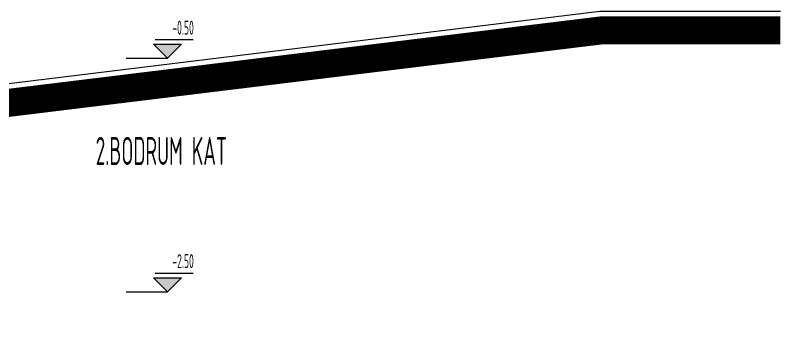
# Model space of a CAD drawing. Extents: x 41749 to 92598, y -24291 to 29432.
# Drawn here: x 83442 to 84275, y -23703 to -23372 of the extents above; entities that cross this region are included whole.
import ezdxf

# ---------------------------------------------------------------- set-up
doc = ezdxf.new("R2010")
doc.units = 0
doc.header["$MEASUREMENT"] = 0
for name, color, linetype in [('DUVAR', 6, 'CONTINUOUS'), ('KOLON', 5, 'CONTINUOUS'), ('SIVA', 7, 'CONTINUOUS')]:
    doc.layers.add(name, color=color, linetype=linetype)
doc.styles.add('OLCU', font='isocpeur.ttf', dxfattribs={"width": 0.59})

msp = doc.modelspace()

# ---------------------------------------------------------------- hatches: boundary and pattern name
at = {"layer": 'SIVA', "linetype": 'ByBlock', "ltscale": 1.5}
for points in [[(83589.60591, -23403.23116), (83604.60591, -23418.23116), (83619.60591, -23403.23116)], [(83589.6077, -23653.23116), (83604.6077, -23668.23116), (83619.6077, -23653.23116)]]:
    msp.add_hatch(color=256, dxfattribs=at).paths.add_polyline_path(points)

# ---------------------------------------------------------------- linework, layer by layer
at = {"layer": 'DUVAR', "const_width": 30}
msp.add_lwpolyline([(80927.50486, -23388.22794), (81250.30043, -23388.22794), (81250.30043, -23688.22794), (81618.48757, -23688.22794), (81618.48757, -23688.22794), (82293.64308, -23605.51781), (84069.59169, -23388.22794), (84260.4526, -23388.22794)], dxfattribs=at)
at = {"layer": 'KOLON'}
msp.add_lwpolyline([(84260.4526, -23368.22794), (84067.24673, -23368.22794), (82291.29811, -23585.51781)], dxfattribs=at)
at = {"layer": 'SIVA'}
for p, q in [((83591.40039, -23398.22824), (83631.78298, -23398.22824)), ((83604.60591, -23418.23116), (83589.60591, -23403.23116)), ((83589.60591, -23403.23116), (83619.60591, -23403.23116)), ((83604.60591, -23418.23116), (83619.60591, -23403.23116)), ((83560.32273, -23418.23116), (83604.60591, -23418.23116)), ((83591.40218, -23648.22824), (83631.78478, -23648.22824)), ((83604.6077, -23668.23116), (83589.6077, -23653.23116)), ((83589.6077, -23653.23116), (83619.6077, -23653.23116)), ((83604.6077, -23668.23116), (83619.6077, -23653.23116)), ((83560.32453, -23668.23116), (83604.6077, -23668.23116)), ((83560.32453, -23668.23116), (83604.6077, -23668.23116))]:
    msp.add_line(p, q, dxfattribs=at)

# ---------------------------------------------------------------- texts
at = {"layer": 'SIVA', "style": 'OLCU', "width": 0.5}
for s, height, p in [('-0.50', 15, (83609.6039, -23392.94019)), ('2.BODRUM KAT', 30, (83527.60413, -23532.45242)), ('-2.50', 15, (83609.6057, -23642.94019))]:
    msp.add_text(s, height=height, dxfattribs=at).set_placement(p)

doc.saveas('drawing.dxf')
